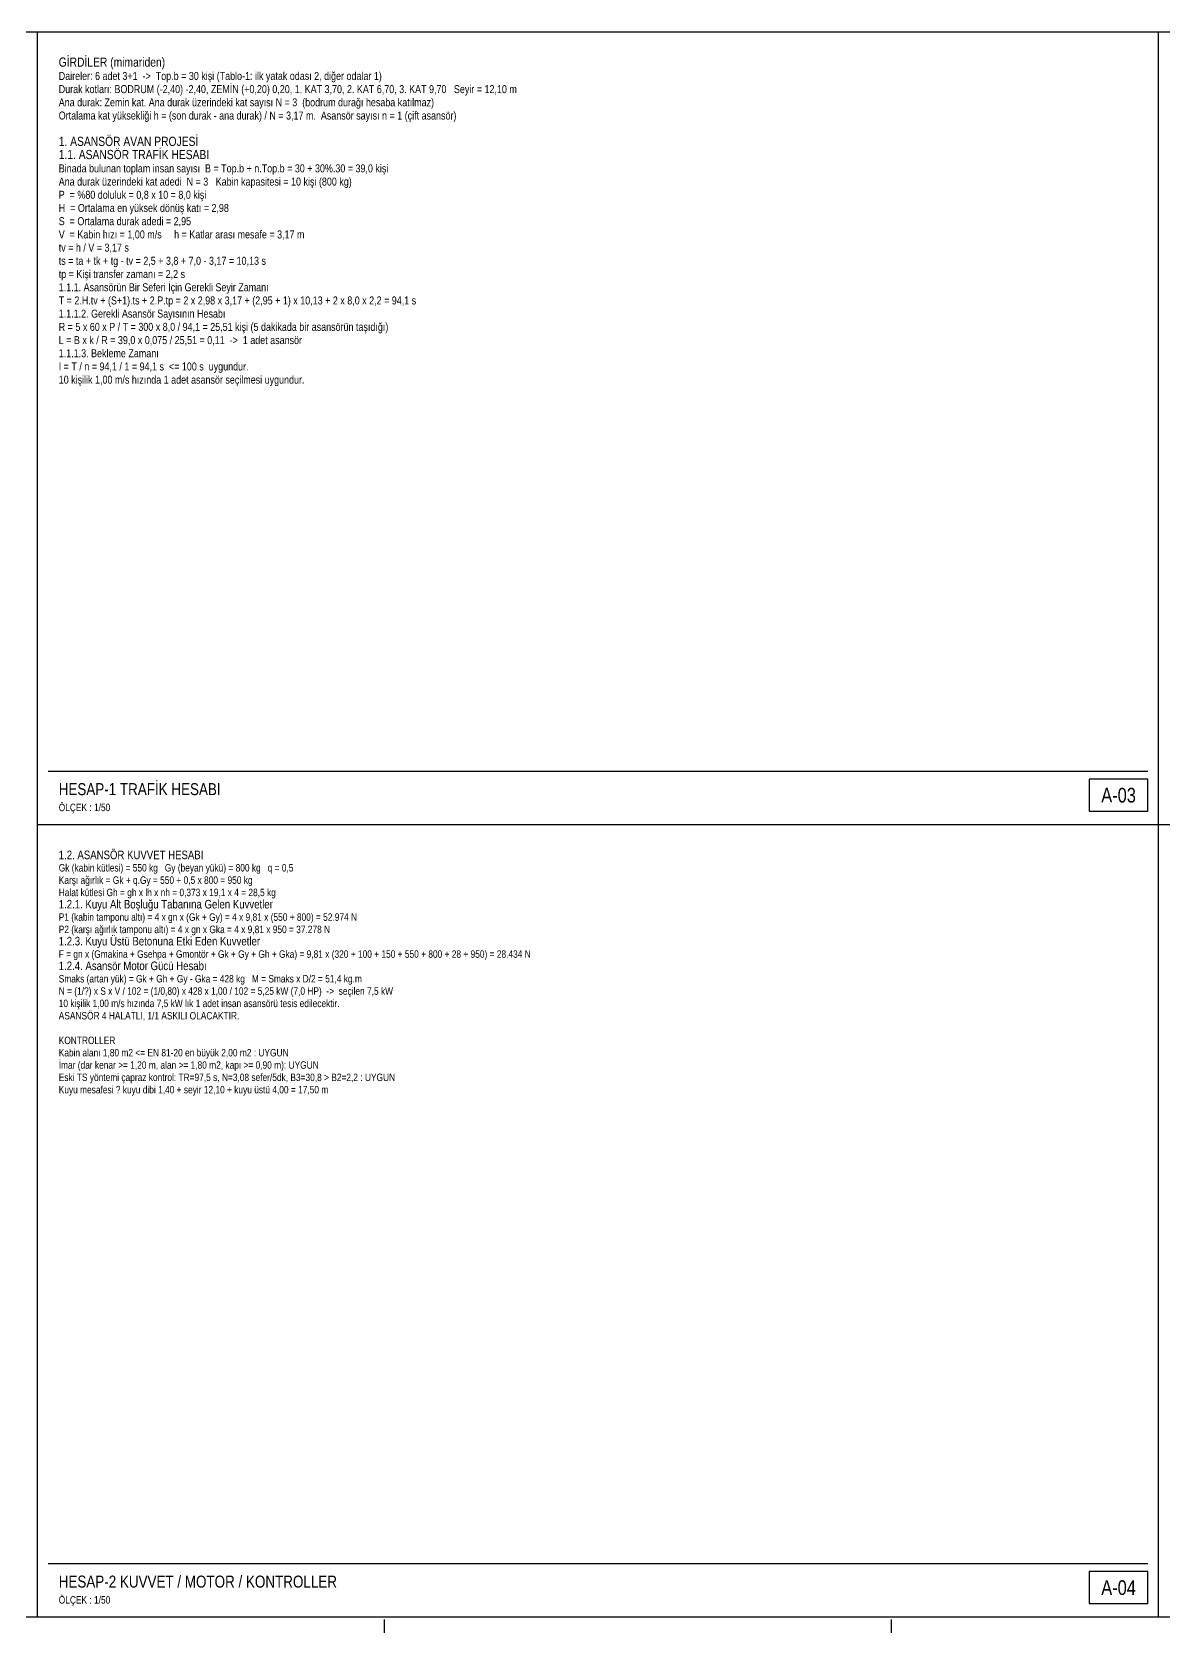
# Model space of a CAD drawing. Header units: centimetres. Extents: x 0 to 14595, y -30 to 2970.
# Drawn here: x 2290 to 4410, y -30 to 2970 of the extents above; entities that cross this region are included whole.
import ezdxf
from ezdxf.enums import TextEntityAlignment as Align

# ---------------------------------------------------------------- set-up
doc = ezdxf.new("R2010")
doc.units = ezdxf.units.CM
doc.linetypes.add('CENTER', pattern=[40, 25, -5, 5, -5])
for name, color, linetype in [('ASN-ANTET', 4, 'CONTINUOUS'), ('ASN-BASLIK', 5, 'CONTINUOUS'), ('ASN-CERCEVE', 7, 'CONTINUOUS'), ('ASN-EKSEN', 8, 'CENTER'), ('ASN-YAZI', 4, 'CONTINUOUS')]:
    doc.layers.add(name, color=color, linetype=linetype)
doc.styles.get("Standard").update_dxf_attribs({"font": 'arial.ttf', "width": 0.8})

msp = doc.modelspace()

# ---------------------------------------------------------------- linework, layer by layer
at = {"layer": 'ASN-ANTET'}
for p, q in [((2320, 1585), (4380, 1585)), ((2320, 100), (4380, 100))]:
    msp.add_line(p, q, dxfattribs=at)
for points in [[(4270, 1510), (4380, 1510), (4380, 1570), (4270, 1570)], [(4270, 25), (4380, 25), (4380, 85), (4270, 85)]]:
    msp.add_lwpolyline(points, close=True, dxfattribs=at)
at = {"layer": 'ASN-CERCEVE'}
for p, q in [((2300, 0), (2300, 2970)), ((4400, 0), (4400, 2970)), ((2300, 1485), (4400, 1485)), ((4400, 1485), (6500, 1485))]:
    msp.add_line(p, q, dxfattribs=at)
for points in [[(0, 0), (14595, 0), (14595, 2970), (0, 2970)], [(100, 0), (14570, 0), (14570, 2970), (100, 2970)]]:
    msp.add_lwpolyline(points, close=True, dxfattribs=at)
at = {"layer": 'ASN-EKSEN'}
for p, q in [((2950, -30), (2950, -5)), ((3900, -30), (3900, -5))]:
    msp.add_line(p, q, dxfattribs=at)

# ---------------------------------------------------------------- texts
at = {"layer": 'ASN-ANTET', "width": 0.8}
for s, p in [('A-03', (4325, 1540)), ('A-04', (4325, 55))]:
    msp.add_text(s, height=27.5, dxfattribs=at).set_placement(p, align=Align.MIDDLE_CENTER)
for p in [(2340, 1510), (2340, 25)]:
    msp.add_text('ÖLÇEK : 1/50', height=14, dxfattribs=at).set_placement(p)
at = {"layer": 'ASN-BASLIK', "width": 0.8}
for s, height, p in [('GİRDİLER (mimariden)', 17.25, (2340, 2905)), ('1. ASANSÖR AVAN PROJESİ', 17.25, (2340, 2756.5)), ('1.1. ASANSÖR TRAFİK HESABI', 17.25, (2340, 2731.8)), ('HESAP-1 TRAFİK HESABI', 22.5, (2340, 1540)), ('1.2. ASANSÖR KUVVET HESABI', 16.1, (2340, 1420)), ('1.2.1. Kuyu Alt Boşluğu Tabanına Gelen Kuvvetler', 16.1, (2340, 1327.6)), ('1.2.3. Kuyu Üstü Betonuna Etki Eden Kuvvetler', 16.1, (2340, 1258.3)), ('1.2.4. Asansör Motor Gücü Hesabı', 16.1, (2340, 1212.1)), ('HESAP-2 KUVVET / MOTOR / KONTROLLER', 22.5, (2340, 55))]:
    msp.add_text(s, height=height, dxfattribs=at).set_placement(p)
at = {"layer": 'ASN-YAZI', "width": 0.8}
for s, height, p in [('Daireler: 6 adet 3+1  ->  Top.b = 30 kişi (Tablo-1: ilk yatak odası 2, diğer odalar 1)', 15, (2340, 2880.2)), ('Durak kotları: BODRUM (-2,40) -2,40, ZEMİN (+0,20) 0,20, 1. KAT 3,70, 2. KAT 6,70, 3. KAT 9,70   Seyir = 12,10 m', 15, (2340, 2855.5)), ('Ana durak: Zemin kat. Ana durak üzerindeki kat sayısı N = 3  (bodrum durağı hesaba katılmaz)', 15, (2340, 2830.8)), ('Ortalama kat yüksekliği h = (son durak - ana durak) / N = 3,17 m.  Asansör sayısı n = 1 (çift asansör)', 15, (2340, 2806)), ('Binada bulunan toplam insan sayısı  B = Top.b + n.Top.b = 30 + 30%.30 = 39,0 kişi', 15, (2340, 2707)), ('Ana durak üzerindeki kat adedi  N = 3   Kabin kapasitesi = 10 kişi (800 kg)', 15, (2340, 2682.2)), ('P  = %80 doluluk = 0,8 x 10 = 8,0 kişi', 15, (2340, 2657.5)), ('H  = Ortalama en yüksek dönüş katı = 2,98', 15, (2340, 2632.8)), ('S  = Ortalama durak adedi = 2,95', 15, (2340, 2608)), ('V  = Kabin hızı = 1,00 m/s     h = Katlar arası mesafe = 3,17 m', 15, (2340, 2583.2)), ('tv = h / V = 3,17 s', 15, (2340, 2558.5)), ('ts = ta + tk + tg - tv = 2,5 + 3,8 + 7,0 - 3,17 = 10,13 s', 15, (2340, 2533.8)), ('tp = Kişi transfer zamanı = 2,2 s', 15, (2340, 2509)), ('1.1.1. Asansörün Bir Seferi İçin Gerekli Seyir Zamanı', 15, (2340, 2484.2)), ('T = 2.H.tv + (S+1).ts + 2.P.tp = 2 x 2,98 x 3,17 + (2,95 + 1) x 10,13 + 2 x 8,0 x 2,2 = 94,1 s', 15, (2340, 2459.5)), ('1.1.1.2. Gerekli Asansör Sayısının Hesabı', 15, (2340, 2434.8)), ('R = 5 x 60 x P / T = 300 x 8,0 / 94,1 = 25,51 kişi (5 dakikada bir asansörün taşıdığı)', 15, (2340, 2410)), ('L = B x k / R = 39,0 x 0,075 / 25,51 = 0,11  ->  1 adet asansör', 15, (2340, 2385.2)), ('1.1.1.3. Bekleme Zamanı', 15, (2340, 2360.5)), ('I = T / n = 94,1 / 1 = 94,1 s  <= 100 s  uygundur.', 15, (2340, 2335.8)), ('10 kişilik 1,00 m/s hızında 1 adet asansör seçilmesi uygundur.', 15, (2340, 2311)), ('Gk (kabin kütlesi) = 550 kg   Gy (beyan yükü) = 800 kg   q = 0,5', 14, (2340, 1396.9)), ('Karşı ağırlık = Gk + q.Gy = 550 + 0,5 x 800 = 950 kg', 14, (2340, 1373.8)), ('Halat kütlesi Gh = gh x lh x nh = 0,373 x 19,1 x 4 = 28,5 kg', 14, (2340, 1350.7)), ('P1 (kabin tamponu altı) = 4 x gn x (Gk + Gy) = 4 x 9,81 x (550 + 800) = 52.974 N', 14, (2340, 1304.5)), ('P2 (karşı ağırlık tamponu altı) = 4 x gn x Gka = 4 x 9,81 x 950 = 37.278 N', 14, (2340, 1281.4)), ('F = gn x (Gmakina + Gsehpa + Gmontör + Gk + Gy + Gh + Gka) = 9,81 x (320 + 100 + 150 + 550 + 800 + 28 + 950) = 28.434 N', 14, (2340, 1235.2)), ('Smaks (artan yük) = Gk + Gh + Gy - Gka = 428 kg   M = Smaks x D/2 = 51,4 kg.m', 14, (2340, 1189)), ('N = (1/?) x S x V / 102 = (1/0,80) x 428 x 1,00 / 102 = 5,25 kW (7,0 HP)  ->  seçilen 7,5 kW', 14, (2340, 1165.9)), ('10 kişilik 1,00 m/s hızında 7,5 kW lık 1 adet insan asansörü tesis edilecektir.', 14, (2340, 1142.8)), ('ASANSÖR 4 HALATLI, 1/1 ASKILI OLACAKTIR.', 14, (2340, 1119.7)), ('KONTROLLER', 14, (2340, 1073.5)), ('Kabin alanı 1,80 m2 <= EN 81-20 en büyük 2,00 m2 : UYGUN', 14, (2340, 1050.4)), ('İmar (dar kenar >= 1,20 m, alan >= 1,80 m2, kapı >= 0,90 m): UYGUN', 14, (2340, 1027.3)), ('Eski TS yöntemi çapraz kontrol: TR=97,5 s, N=3,08 sefer/5dk, B3=30,8 > B2=2,2 : UYGUN', 14, (2340, 1004.2)), ('Kuyu mesafesi ? kuyu dibi 1,40 + seyir 12,10 + kuyu üstü 4,00 = 17,50 m', 14, (2340, 981.1))]:
    msp.add_text(s, height=height, dxfattribs=at).set_placement(p)

doc.saveas('drawing.dxf')
